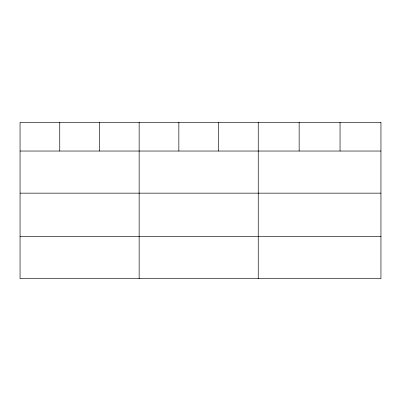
<?xml version="1.0" encoding="UTF-8"?>
<svg xmlns="http://www.w3.org/2000/svg" width="401" height="401" viewBox="0 0 401 401"><rect width="100%" height="100%" fill="white"/><g stroke="black" fill="none" stroke-linecap="round" stroke-linejoin="round"><path stroke-width="0.6" d="M20.05 151.037L380.95 151.037M20.05 193.152L380.95 193.152M20.05 236.54L380.95 236.54M340.048 122.345L340.048 151.037M299.146 122.345L299.146 151.037M258.244 122.345L258.244 278.655M218.545 122.345L218.545 151.037M178.846 122.345L178.846 151.037M139.147 122.345L139.147 278.655M99.448 122.345L99.448 151.037M59.749 122.345L59.749 151.037M380.95 122.345L20.05 122.345L20.05 278.655L380.95 278.655L380.95 122.345"/></g></svg>
